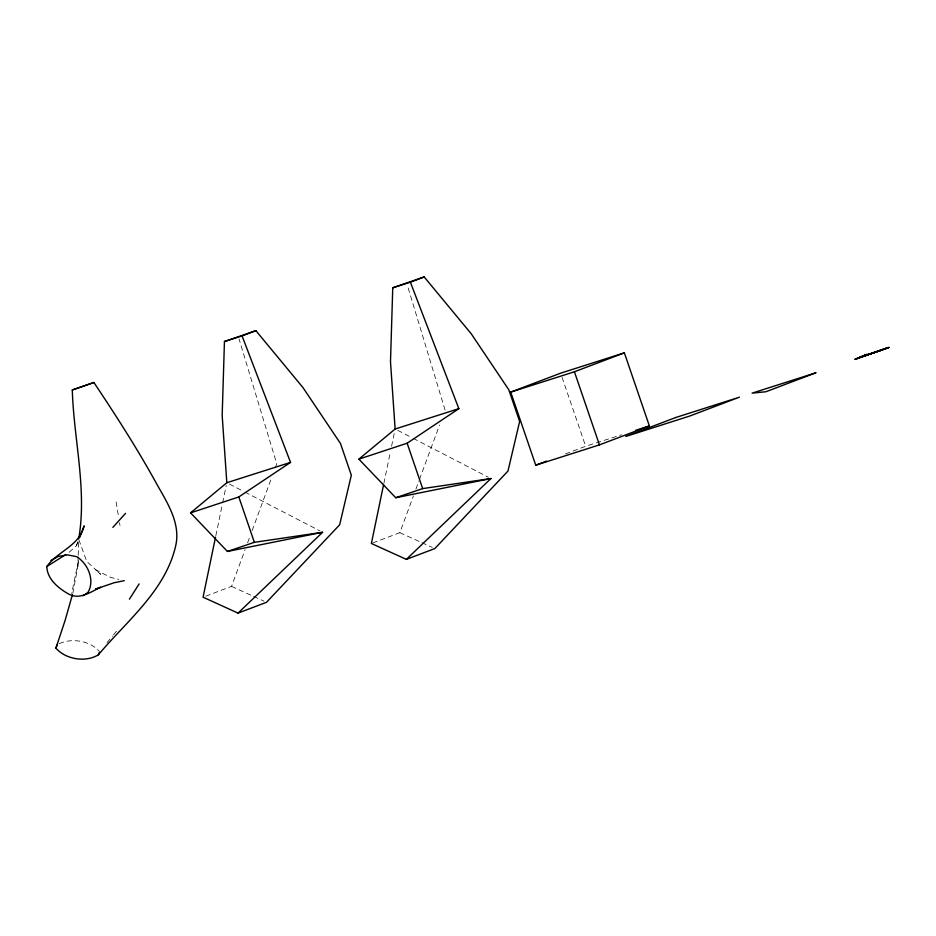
<?xml version="1.0" encoding="UTF-8"?>
<svg xmlns="http://www.w3.org/2000/svg" width="936" height="936" viewBox="0 0 936 936"><rect width="100%" height="100%" fill="white"/><g stroke="black" fill="none" stroke-linecap="round" stroke-linejoin="round"><path stroke-width="0.7" stroke-dasharray="4.68 3.51" d="M72.821 593.319L77.77 566.982L78.121 556.826M78.179 555.376L78.741 539.417L86.755 561.448L100.702 574.294L95.215 569.568L110.694 577.453L118.86 579.384M77.77 566.982L78.32 561.951M78.46 560.687L71.639 593.623M215.842 535.673L222.37 504.2M222.663 502.772L226.231 485.597M383.854 483.385L390.382 451.901M391.576 446.18L394.547 431.87M69.159 552.263L76.366 545.817L78.741 539.417M205.78 596.173L231.543 586.392L245.115 549.619M247.619 542.81L250.134 535.989M252.147 530.548L271.732 477.418M275.243 467.871L276.752 463.788L239.078 339.078M372.739 542.962L399.859 532.678L413.42 495.893M415.935 489.083L418.942 480.905M419.445 479.548L439.546 425.049M76.366 545.817L78.952 539.159M106.961 642.681L112.542 635.965M113.467 634.842L117.175 630.361M59.214 643.699C72.013 637.697 90.254 640.762 99.544 651.631M565.426 453.948L585.667 446.261L621.679 434.772M399.859 532.678L420.58 542.096M421.879 542.681L432.245 547.396M231.543 586.392L252.275 595.822M253.562 596.407L263.929 601.111M397.73 430.349L411.969 437.709M413.256 438.387L488.346 477.22M229.414 484.076L243.652 491.435M244.951 492.114L320.03 530.946M562.056 377.313L585.667 446.261M445.068 410.062L407.394 285.363M116.111 501.965L118.615 517.163M119.527 522.697L119.983 525.459"/><path stroke-width="1.4" d="M238.036 613.103L266.514 602.293L339.651 524.792L351.328 475.195L340.458 443.453L302.936 387.539L255.879 330.665L224.453 341.523L222.171 415.455L226.828 482.73L190.57 512.87L227.425 551.456L322.616 532.28L238.036 613.103L203.065 597.203L215.537 537.112M406.353 559.377L434.83 548.566L507.967 471.065L519.644 421.481L508.774 389.727L471.253 333.813L424.183 276.939L392.757 287.797L390.487 361.729L395.132 429.016L358.874 459.143L395.741 497.73L490.932 478.553L406.353 559.377L371.381 543.477L383.561 484.813M78.881 538.013C86.989 488.604 73.757 439.382 72.294 389.961L93.904 382.496C115.982 415.584 137.545 449.069 156.71 483.97C167.369 502.913 181.139 523.786 175.523 546.542C165.052 591.131 126.512 621.141 98.374 654.814C85.48 662.711 65.742 659.435 55.914 648.133L65.075 620.51L72.435 594.676M55.914 648.133L57.084 644.951M98.374 654.814L99.146 652.696M79.466 537.826L84.123 525.833C79.654 545.863 57.213 551.398 46.8 566.549C47.268 579.361 58.5 588.299 68.808 594.138C79.958 600.116 90.687 591.868 100.573 587.305L95.589 589.095L114.063 582.765L124.312 580.659M129.425 599.169L139.125 583.9M112.858 527.377L125.553 513.349M65.695 554.603L46.8 566.549M190.57 512.87L238.82 496.946L290.534 462.396L242.061 335.907L224.453 341.523M358.874 459.143L407.137 443.219L458.851 408.669L410.377 282.181L392.757 287.797M83.011 595.717L87.902 592.476C95.191 580.355 87.996 563.647 76.647 556.663L67.649 554.896L58.441 556.358L50.883 560.442M93.904 382.496L72.294 389.961M863.167 356.171L867.145 354.393M859.143 357.739L865.519 354.92A123.54 3.229 -18.9 0 1 862.255 356.312L854.825 359.401L879.688 350.743M863.308 356.008L864.583 355.469A130.397 3.416 -18.9 0 0 866.736 354.522M863.144 356.031L861.67 356.651M860.067 357.271L856.943 358.593L887.983 347.747M242.061 335.907L255.879 330.665M410.377 282.181L424.183 276.939M510.717 392.114L560.641 373.171L624.359 352.837L649.373 425.927L599.449 444.869L535.743 465.204L510.717 392.114L574.423 371.779L624.359 352.837M535.743 465.204L546.53 461.109M879.852 350.707L882.835 349.631M885.573 348.637L889.2 347.361L885.947 348.52M880.846 350.31L885.784 348.543M885.304 348.683L863.156 356.195M881.01 350.228L861.178 356.967L863.928 355.703A108.751 2.843 -18.9 0 0 866.327 354.662L867.169 354.463A102.235 2.679 -18.9 0 1 866.139 354.955L865.273 355.399L866.502 355.025M227.425 551.456L254.358 542.33L322.616 532.28M395.741 497.73L422.674 488.604L490.932 478.553M867.087 354.838L887.574 347.876L859.154 357.751M226.828 482.73L290.534 462.396M395.132 429.016L458.851 408.669M635.532 430.349L649.373 425.927M574.423 371.779L599.449 444.869M407.137 443.219L422.674 488.604M238.82 496.946L254.358 542.33M675.745 417.514L625.81 436.457L689.516 416.122L739.452 397.18L675.745 417.514M815.806 372.809L765.882 391.751L752.099 393.143L815.806 372.809"/></g></svg>
